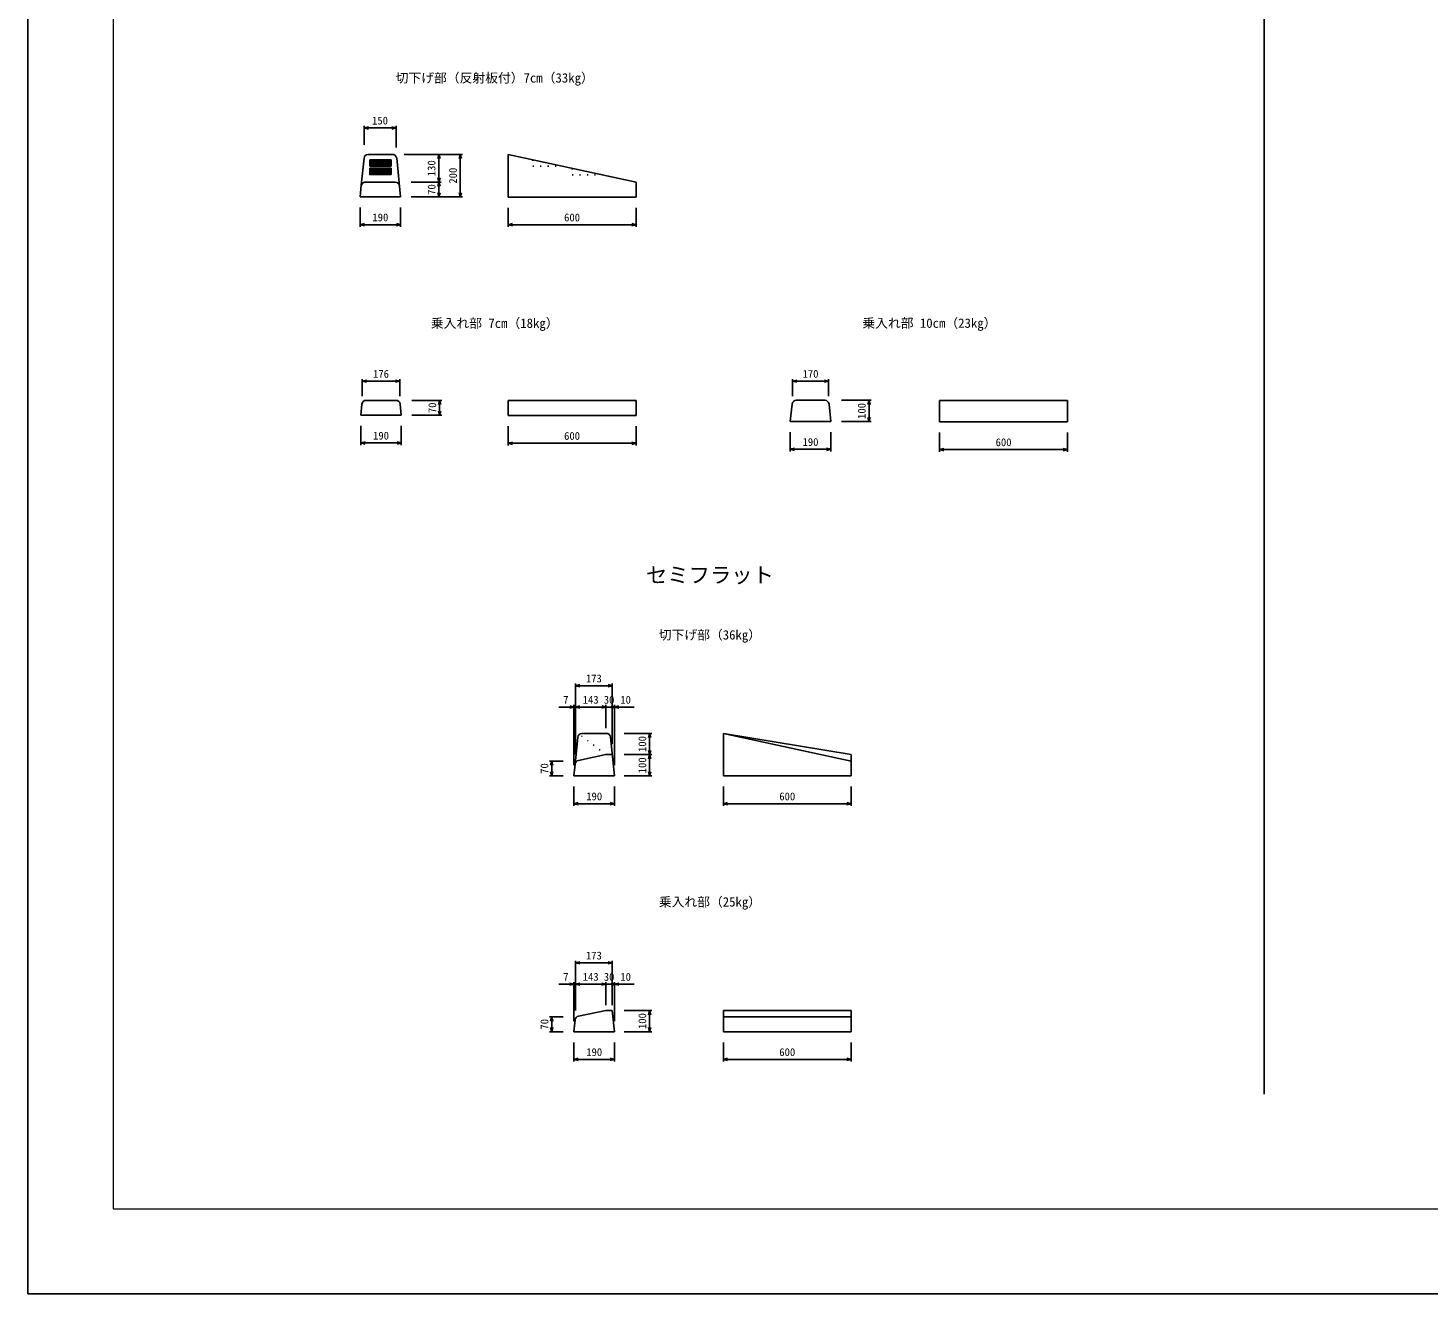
# Model space of a CAD drawing. Units: millimetres, scale not verified. Extents: x -16800 to 16800, y -5940 to 5940.
# Drawn here: x -16800 to -10231, y -5940 to 0 of the extents above; entities that cross this region are included whole.
import ezdxf
from ezdxf.enums import TextEntityAlignment as Align

# ---------------------------------------------------------------- set-up
doc = ezdxf.new("R2010")
doc.units = ezdxf.units.MM
doc.header["$LTSCALE"] = 20
doc.linetypes.add('DOTTED', pattern=[1.75, 0.25, -1.5])
for name, color, linetype, lineweight in [('0-0_DIM', 7, 'Continuous', 25), ('0-1_Defpoints', 5, 'Continuous', 25), ('0-2_HATCH', 6, 'Continuous', 25), ('0-3_HYO2', 4, 'Continuous', 25), ('0-4_OUTLINE', 3, 'Continuous', 25), ('0-5_OUTLINE2', 4, 'DOTTED', 25), ('0-6_TXT', 7, 'Continuous', 25), ('0-7_WAKU', 3, 'Continuous', 13)]:
    doc.layers.add(name, color=color, linetype=linetype, lineweight=lineweight)
doc.styles.add('ＭＳ ゴシック', font='')
doc.styles.get('ＭＳ ゴシック').set_extended_font_data('MS Gothic')

msp = doc.modelspace()

# ---------------------------------------------------------------- linework, layer by layer
at = {"layer": '0-0_DIM'}
for p, q in [((-15223, -548.74), (-15223, -458.79)), ((-15073, -560.23), (-15073, -458.74)), ((-15073.18, -468.79), (-15223, -468.79)), ((-15034.65, -592.8), (-14761.55, -592.8)), ((-14871.55, -592.8), (-14871.55, -722.8)), ((-14771.55, -592.8), (-14771.55, -792.8)), ((-15001.55, -722.8), (-14861.55, -722.8)), ((-14871.93, -722.8), (-14871.93, -792.8)), ((-15241.55, -842.8), (-15241.55, -932.8)), ((-15051.55, -842.8), (-15051.55, -932.8)), ((-15001.55, -792.8), (-14761.55, -792.8)), ((-14546.97, -843.23), (-14546.97, -933.23)), ((-13946.97, -843.23), (-13946.97, -933.23)), ((-15241.55, -922.8), (-15051.55, -922.8)), ((-14546.97, -923.23), (-13946.97, -923.23)), ((-15231.33, -1727.02), (-15231.33, -1647.02)), ((-15231.33, -1657.02), (-15055.33, -1657.02)), ((-15055.33, -1727.02), (-15055.33, -1647.02)), ((-13213.14, -1727.06), (-13213.14, -1647.06)), ((-13213.14, -1657.06), (-13043.14, -1657.06)), ((-13043.14, -1727.06), (-13043.14, -1647.06)), ((-14998.33, -1747.02), (-14858.33, -1747.02)), ((-14868.71, -1747.02), (-14868.71, -1817.02)), ((-12983.14, -1746.73), (-12843.14, -1746.73)), ((-12853.52, -1746.73), (-12853.52, -1846.73)), ((-14998.33, -1817.02), (-14858.33, -1817.02)), ((-15238.33, -1867.02), (-15238.33, -1957.02)), ((-15048.33, -1867.02), (-15048.33, -1957.02)), ((-14546.97, -1868.23), (-14546.97, -1958.23)), ((-13946.97, -1868.23), (-13946.97, -1958.23)), ((-13223.14, -1896.73), (-13223.14, -1986.73)), ((-13033.14, -1896.73), (-13033.14, -1986.73)), ((-12983.14, -1846.73), (-12843.14, -1846.73)), ((-12522.21, -1897.89), (-12522.21, -1987.89)), ((-11922.21, -1897.89), (-11922.21, -1987.89)), ((-15238.33, -1947.02), (-15048.33, -1947.02)), ((-14546.97, -1948.23), (-13946.97, -1948.23)), ((-13223.14, -1976.73), (-13033.14, -1976.73)), ((-12522.21, -1977.89), (-11922.21, -1977.89)), ((-14231.15, -3409.45), (-14231.15, -3076.23)), ((-14231.15, -3086.23), (-14058.15, -3086.23)), ((-14058.15, -3359.45), (-14058.15, -3076.23)), ((-14309.65, -3186.23), (-14238.15, -3186.23)), ((-14238.15, -3459.45), (-14238.15, -3176.23)), ((-14088.15, -3284.45), (-14088.15, -3176.23)), ((-14048.15, -3459.45), (-14048.15, -3176.23)), ((-14048.15, -3186.23), (-13955.92, -3186.23)), ((-14003.15, -3309.45), (-13873.17, -3309.45)), ((-13883.17, -3309.45), (-13883.17, -3409.45)), ((-14003.15, -3409.45), (-13873.17, -3409.45)), ((-13883.17, -3409.45), (-13883.17, -3509.45)), ((-14288.15, -3439.45), (-14352.41, -3439.45)), ((-14342.41, -3509.45), (-14342.41, -3439.45)), ((-14288.15, -3509.45), (-14352.41, -3509.45)), ((-14003.15, -3509.45), (-13873.17, -3509.45)), ((-14238.15, -3559.45), (-14238.15, -3649.45)), ((-14048.15, -3559.45), (-14048.15, -3649.45)), ((-13537.22, -3559.45), (-13537.22, -3649.45)), ((-12937.22, -3559.45), (-12937.22, -3649.45)), ((-14238.15, -3639.45), (-14048.15, -3639.45)), ((-13537.22, -3639.45), (-12937.22, -3639.45)), ((-14231.15, -4609.45), (-14231.15, -4376.23)), ((-14231.15, -4386.23), (-14058.15, -4386.23)), ((-14058.15, -4584.45), (-14058.15, -4376.23)), ((-14309.65, -4486.23), (-14238.15, -4486.23)), ((-14238.15, -4659.45), (-14238.15, -4476.23)), ((-14088.15, -4584.45), (-14088.15, -4476.23)), ((-14048.15, -4659.45), (-14048.15, -4476.23)), ((-14048.15, -4486.23), (-13955.92, -4486.23)), ((-14288.15, -4639.45), (-14352.41, -4639.45)), ((-14342.41, -4709.45), (-14342.41, -4639.45)), ((-14003.15, -4609.45), (-13873.17, -4609.45)), ((-13883.17, -4609.45), (-13883.17, -4709.45)), ((-14288.15, -4709.45), (-14352.41, -4709.45)), ((-14003.15, -4709.45), (-13873.17, -4709.45)), ((-14238.15, -4759.45), (-14238.15, -4849.45)), ((-14048.15, -4759.45), (-14048.15, -4849.45)), ((-13537.22, -4759.45), (-13537.22, -4849.45)), ((-12937.22, -4759.45), (-12937.22, -4849.45)), ((-14238.15, -4839.45), (-14048.15, -4839.45)), ((-13537.22, -4839.45), (-12937.22, -4839.45))]:
    msp.add_line(p, q, dxfattribs=at)
for points in [[(-15203, -463.43), (-15223, -468.79), (-15203, -474.15)], [(-15093, -474.1), (-15073, -468.74), (-15093, -463.38)], [(-15093, -474.15), (-15073, -468.79), (-15093, -463.43)], [(-14866.2, -612.8), (-14871.55, -592.8), (-14876.91, -612.8)], [(-14766.2, -612.8), (-14771.55, -592.8), (-14776.91, -612.8)], [(-14876.91, -702.8), (-14871.55, -722.8), (-14866.2, -702.8)], [(-14866.58, -742.8), (-14871.93, -722.8), (-14877.29, -742.8)], [(-14877.29, -772.8), (-14871.93, -792.8), (-14866.58, -772.8)], [(-14776.91, -772.8), (-14771.55, -792.8), (-14766.2, -772.8)], [(-15221.55, -928.16), (-15241.55, -922.8), (-15221.55, -917.44)], [(-15071.55, -928.16), (-15051.55, -922.8), (-15071.55, -917.44)], [(-14526.97, -928.59), (-14546.97, -923.23), (-14526.97, -917.87)], [(-13966.97, -928.59), (-13946.97, -923.23), (-13966.97, -917.87)], [(-15211.33, -1662.38), (-15231.33, -1657.02), (-15211.33, -1651.66)], [(-15075.33, -1662.38), (-15055.33, -1657.02), (-15075.33, -1651.66)], [(-13193.14, -1662.42), (-13213.14, -1657.06), (-13193.14, -1651.7)], [(-13063.14, -1662.42), (-13043.14, -1657.06), (-13063.14, -1651.7)], [(-14863.35, -1767.02), (-14868.71, -1747.02), (-14874.07, -1767.02)], [(-12848.16, -1766.73), (-12853.52, -1746.73), (-12858.88, -1766.73)], [(-14874.07, -1797.02), (-14868.71, -1817.02), (-14863.35, -1797.02)], [(-12858.88, -1826.73), (-12853.52, -1846.73), (-12848.16, -1826.73)], [(-15218.33, -1952.38), (-15238.33, -1947.02), (-15218.33, -1941.66)], [(-15068.33, -1952.38), (-15048.33, -1947.02), (-15068.33, -1941.66)], [(-14526.97, -1953.59), (-14546.97, -1948.23), (-14526.97, -1942.87)], [(-13966.97, -1953.59), (-13946.97, -1948.23), (-13966.97, -1942.87)], [(-13203.14, -1982.09), (-13223.14, -1976.73), (-13203.14, -1971.37)], [(-13053.14, -1982.09), (-13033.14, -1976.73), (-13053.14, -1971.37)], [(-12502.21, -1983.25), (-12522.21, -1977.89), (-12502.21, -1972.53)], [(-11942.21, -1983.25), (-11922.21, -1977.89), (-11942.21, -1972.53)], [(-14211.15, -3091.58), (-14231.15, -3086.23), (-14211.15, -3080.87)], [(-14078.15, -3091.58), (-14058.15, -3086.23), (-14078.15, -3080.87)], [(-14258.15, -3191.58), (-14238.15, -3186.23), (-14258.15, -3180.87)], [(-14238.15, -3186.23), (-14231.15, -3186.23), (-14088.15, -3186.23), (-14058.15, -3186.23), (-14048.15, -3186.23)], [(-14211.15, -3191.58), (-14231.15, -3186.23), (-14211.15, -3180.87)], [(-14108.15, -3191.58), (-14088.15, -3186.23), (-14108.15, -3180.87)], [(-14028.15, -3191.58), (-14048.15, -3186.23), (-14028.15, -3180.87)], [(-13888.53, -3329.45), (-13883.17, -3309.45), (-13877.81, -3329.45)], [(-13888.53, -3389.45), (-13883.17, -3409.45), (-13877.81, -3389.45)], [(-13888.53, -3429.45), (-13883.17, -3409.45), (-13877.81, -3429.45)], [(-14347.77, -3459.45), (-14342.41, -3439.45), (-14337.05, -3459.45)], [(-14347.77, -3489.45), (-14342.41, -3509.45), (-14337.05, -3489.45)], [(-13888.53, -3489.45), (-13883.17, -3509.45), (-13877.81, -3489.45)], [(-14218.15, -3644.81), (-14238.15, -3639.45), (-14218.15, -3634.09)], [(-14068.15, -3644.81), (-14048.15, -3639.45), (-14068.15, -3634.09)], [(-13517.22, -3644.81), (-13537.22, -3639.45), (-13517.22, -3634.09)], [(-12957.22, -3644.81), (-12937.22, -3639.45), (-12957.22, -3634.09)], [(-14211.15, -4391.58), (-14231.15, -4386.23), (-14211.15, -4380.87)], [(-14078.15, -4391.58), (-14058.15, -4386.23), (-14078.15, -4380.87)], [(-14258.15, -4491.58), (-14238.15, -4486.23), (-14258.15, -4480.87)], [(-14238.15, -4486.23), (-14231.15, -4486.23), (-14088.15, -4486.23), (-14058.15, -4486.23), (-14048.15, -4486.23)], [(-14211.15, -4491.58), (-14231.15, -4486.23), (-14211.15, -4480.87)], [(-14108.15, -4491.58), (-14088.15, -4486.23), (-14108.15, -4480.87)], [(-14028.15, -4491.58), (-14048.15, -4486.23), (-14028.15, -4480.87)], [(-14347.77, -4659.45), (-14342.41, -4639.45), (-14337.05, -4659.45)], [(-13888.53, -4629.45), (-13883.17, -4609.45), (-13877.81, -4629.45)], [(-14347.77, -4689.45), (-14342.41, -4709.45), (-14337.05, -4689.45)], [(-13888.53, -4689.45), (-13883.17, -4709.45), (-13877.81, -4689.45)], [(-14218.15, -4844.81), (-14238.15, -4839.45), (-14218.15, -4834.09)], [(-14068.15, -4844.81), (-14048.15, -4839.45), (-14068.15, -4834.09)], [(-13517.22, -4844.81), (-13537.22, -4839.45), (-13517.22, -4834.09)], [(-12957.22, -4844.81), (-12937.22, -4839.45), (-12957.22, -4834.09)]]:
    msp.add_lwpolyline(points, dxfattribs=at)
for centre in [(-14058.15, -3186.23), (-14058.15, -4486.23)]:
    msp.add_circle(centre, 4, dxfattribs=at)
at = {"layer": '0-1_Defpoints'}
msp.add_lwpolyline([(-16800, -5940), (0, -5940), (0, 5940), (-16800, 5940)], close=True, dxfattribs=at)
at = {"layer": '0-2_HATCH'}
for p, q in [((-15196.55, -617.8), (-15096.55, -617.8)), ((-15196.55, -647.8), (-15196.55, -617.8)), ((-15196.55, -622.8), (-15096.55, -622.8)), ((-15196.55, -627.8), (-15096.55, -627.8)), ((-15196.55, -632.8), (-15096.55, -632.8)), ((-15196.55, -637.8), (-15096.55, -637.8)), ((-15196.55, -642.8), (-15096.55, -642.8)), ((-15196.55, -647.8), (-15096.55, -647.8)), ((-15186.55, -647.8), (-15186.55, -617.8)), ((-15176.55, -647.8), (-15176.55, -617.8)), ((-15166.55, -647.8), (-15166.55, -617.8)), ((-15156.55, -647.8), (-15156.55, -617.8)), ((-15146.55, -647.8), (-15146.55, -617.8)), ((-15136.55, -647.8), (-15136.55, -617.8)), ((-15126.55, -647.8), (-15126.55, -617.8)), ((-15116.55, -647.8), (-15116.55, -617.8)), ((-15106.55, -647.8), (-15106.55, -617.8)), ((-15096.55, -647.8), (-15096.55, -617.8)), ((-15196.55, -657.8), (-15096.55, -657.8)), ((-15196.55, -662.8), (-15096.55, -662.8)), ((-15196.55, -667.8), (-15096.55, -667.8)), ((-15196.55, -672.8), (-15096.55, -672.8)), ((-15196.55, -677.8), (-15096.55, -677.8)), ((-15196.55, -682.8), (-15096.55, -682.8)), ((-15186.55, -657.8), (-15186.55, -687.8)), ((-15176.55, -657.8), (-15176.55, -687.8)), ((-15166.55, -657.8), (-15166.55, -687.8)), ((-15156.55, -657.8), (-15156.55, -687.8)), ((-15146.55, -657.8), (-15146.55, -687.8)), ((-15136.55, -657.8), (-15136.55, -687.8)), ((-15126.55, -657.8), (-15126.55, -687.8)), ((-15116.55, -657.8), (-15116.55, -687.8)), ((-15106.55, -657.8), (-15106.55, -687.8)), ((-15096.55, -657.8), (-15096.55, -687.8))]:
    msp.add_line(p, q, dxfattribs=at)
msp.add_lwpolyline([(-15196.55, -657.8), (-15196.55, -687.8), (-15096.55, -687.8)], dxfattribs=at)
at = {"layer": '0-3_HYO2'}
msp.add_line((-11000, -5001.87), (-11000, 4639.73), dxfattribs=at)
at = {"layer": '0-4_OUTLINE'}
for p, q in [((-15223.36, -610.85), (-15236, -737.28)), ((-15091.1, -592.85), (-15204.9, -592.85)), ((-15069.75, -610.81), (-15051.55, -792.8)), ((-14546.97, -593.23), (-14546.97, -793.23)), ((-13946.97, -723.23), (-14546.97, -593.23)), ((-15236.01, -737.38), (-15241.55, -792.8)), ((-15076.65, -722.8), (-15216.45, -722.8)), ((-13946.97, -723.23), (-13946.97, -793.23)), ((-15051.55, -792.8), (-15241.55, -792.8)), ((-13946.97, -793.23), (-14546.97, -793.23)), ((-15233.13, -1765.03), (-15238.33, -1817.02)), ((-15073.43, -1747.02), (-15213.23, -1747.02)), ((-15053.53, -1765.03), (-15048.33, -1817.02)), ((-14546.97, -1748.23), (-14546.97, -1818.23)), ((-13946.97, -1748.23), (-14546.97, -1748.23)), ((-13946.97, -1748.23), (-13946.97, -1818.23)), ((-13214.94, -1764.74), (-13217.59, -1791.21)), ((-13061.24, -1746.73), (-13195.04, -1746.73)), ((-13041.34, -1764.74), (-13033.14, -1846.73)), ((-12522.21, -1747.89), (-12522.21, -1847.89)), ((-11922.21, -1747.89), (-12522.21, -1747.89)), ((-11922.21, -1747.89), (-11922.21, -1847.89)), ((-15048.33, -1817.02), (-15238.33, -1817.02)), ((-13946.97, -1818.23), (-14546.97, -1818.23)), ((-13217.6, -1791.3), (-13223.14, -1846.73)), ((-13033.14, -1846.73), (-13223.14, -1846.73)), ((-11922.21, -1847.89), (-12522.21, -1847.89)), ((-14219.95, -3327.5), (-14232.6, -3453.93)), ((-14087.69, -3309.5), (-14201.49, -3309.5)), ((-14066.35, -3327.46), (-14048.15, -3509.45)), ((-13537.22, -3309.45), (-13537.22, -3509.45)), ((-12937.22, -3439.45), (-13537.22, -3309.45)), ((-12937.22, -3409.45), (-13537.22, -3309.45)), ((-14088.15, -3409.45), (-14216.81, -3436.44)), ((-14058.15, -3409.45), (-14088.15, -3409.45)), ((-12937.22, -3409.45), (-12937.22, -3509.45)), ((-14232.61, -3454.02), (-14238.15, -3509.45)), ((-14048.15, -3509.45), (-14238.15, -3509.45)), ((-12937.22, -3509.45), (-13537.22, -3509.45)), ((-14232.61, -4654.02), (-14238.15, -4709.45)), ((-14088.15, -4609.45), (-14216.81, -4636.44)), ((-14058.15, -4609.45), (-14088.15, -4609.45)), ((-14058.15, -4609.45), (-14048.15, -4709.45)), ((-13537.22, -4609.45), (-13537.22, -4709.45)), ((-12937.22, -4609.45), (-13537.22, -4609.45)), ((-12937.22, -4639.45), (-13537.22, -4639.45)), ((-12937.22, -4609.45), (-12937.22, -4709.45)), ((-14048.15, -4709.45), (-14238.15, -4709.45)), ((-12937.22, -4709.45), (-13537.22, -4709.45))]:
    msp.add_line(p, q, dxfattribs=at)
for centre, start, end in [((-15203.45, -612.8), 94.1323, 174.40838), ((-15089.65, -612.8), 4.08463, 93.6009), ((-15216.45, -742.8), 134.11714, 164.49978), ((-15216.45, -742.8), 90, 134.11714), ((-15076.65, -742.8), 2.07727, 90), ((-15213.23, -1767.02), 89.99933, 174.28941), ((-15073.43, -1767.02), 5.71059, 90), ((-13195.04, -1766.73), 90, 174.28949), ((-13061.24, -1766.73), 5.71059, 90), ((-14200.05, -3329.45), 94.13229, 174.40835), ((-14086.25, -3329.45), 4.08463, 93.6009), ((-14212.71, -3456.01), 101.60948, 174.01566), ((-14212.71, -4656.01), 101.60948, 174.01566)]:
    msp.add_arc(centre, 20, start, end, dxfattribs=at)
at = {"layer": '0-5_OUTLINE2'}
for p, q in [((-14431.59, -618.23), (-14431.59, -648.23)), ((-14431.59, -648.23), (-14293.13, -648.23)), ((-14246.97, -658.23), (-14246.97, -688.23)), ((-14246.97, -688.23), (-14108.51, -688.23)), ((-14088.15, -3409.45), (-14212.5, -3313.79))]:
    msp.add_line(p, q, dxfattribs=at)
at = {"layer": '0-7_WAKU'}
msp.add_lwpolyline([(-16400, -5540), (-400, -5540), (-400, 5540), (-16400, 5540)], close=True, dxfattribs=at)

# ---------------------------------------------------------------- texts
at = {"layer": '0-0_DIM', "style": 'ＭＳ ゴシック'}
for s, p in [('150', (-15185.59, -463.79)), ('190', (-15184.05, -917.8)), ('600', (-14284.47, -918.23)), ('176', (-15180.83, -1652.02)), ('170', (-13165.64, -1652.06)), ('190', (-15180.83, -1942.02)), ('600', (-14284.47, -1943.23)), ('190', (-13165.64, -1971.73)), ('600', (-12259.71, -1972.89)), ('173', (-14182.15, -3081.23)), ('7', (-14288.54, -3181.23)), ('143', (-14197.15, -3181.23)), ('30', (-14098.15, -3181.23)), ('10', (-14020.78, -3181.23)), ('190', (-14180.65, -3634.45)), ('600', (-13274.72, -3634.45)), ('173', (-14182.15, -4381.23)), ('7', (-14288.54, -4481.23)), ('143', (-14197.15, -4481.23)), ('30', (-14098.15, -4481.23)), ('10', (-14020.78, -4481.23)), ('190', (-14180.65, -4834.45)), ('600', (-13274.72, -4834.45))]:
    msp.add_text(s, height=36.66, dxfattribs=at).set_placement(p, align=Align.BOTTOM_LEFT)
for s, p in [('130', (-14877.31, -695.3)), ('200', (-14776.55, -730.3)), ('70', (-14876.93, -782.8)), ('70', (-14873.71, -1807.02)), ('100', (-12858.52, -1834.23)), ('100', (-13888.17, -3396.95)), ('70', (-14347.41, -3499.45)), ('100', (-13888.17, -3496.95)), ('70', (-14347.41, -4699.45)), ('100', (-13888.17, -4696.95))]:
    msp.add_text(s, height=36.66, rotation=90, dxfattribs=at).set_placement(p, align=Align.BOTTOM_LEFT)
at = {"layer": '0-6_TXT', "style": 'ＭＳ ゴシック'}
for s, height, p in [('切下げ部（反射板付）7cm（33kg）', 43.99, (-15074.76, -269.21)), ('乗入れ部 7cm（18kg）', 43.99, (-14909.76, -1420.21)), ('乗入れ部 10cm（23kg）', 43.99, (-12884.87, -1419.87)), ('セミフラット', 73.31, (-13900, -2625.06)), ('切下げ部（36kg）', 43.99, (-13840, -2882.53)), ('乗入れ部（25kg）', 43.99, (-13840, -4135.43))]:
    msp.add_text(s, height=height, dxfattribs=at).set_placement(p, align=Align.BOTTOM_LEFT)

doc.saveas('drawing.dxf')
